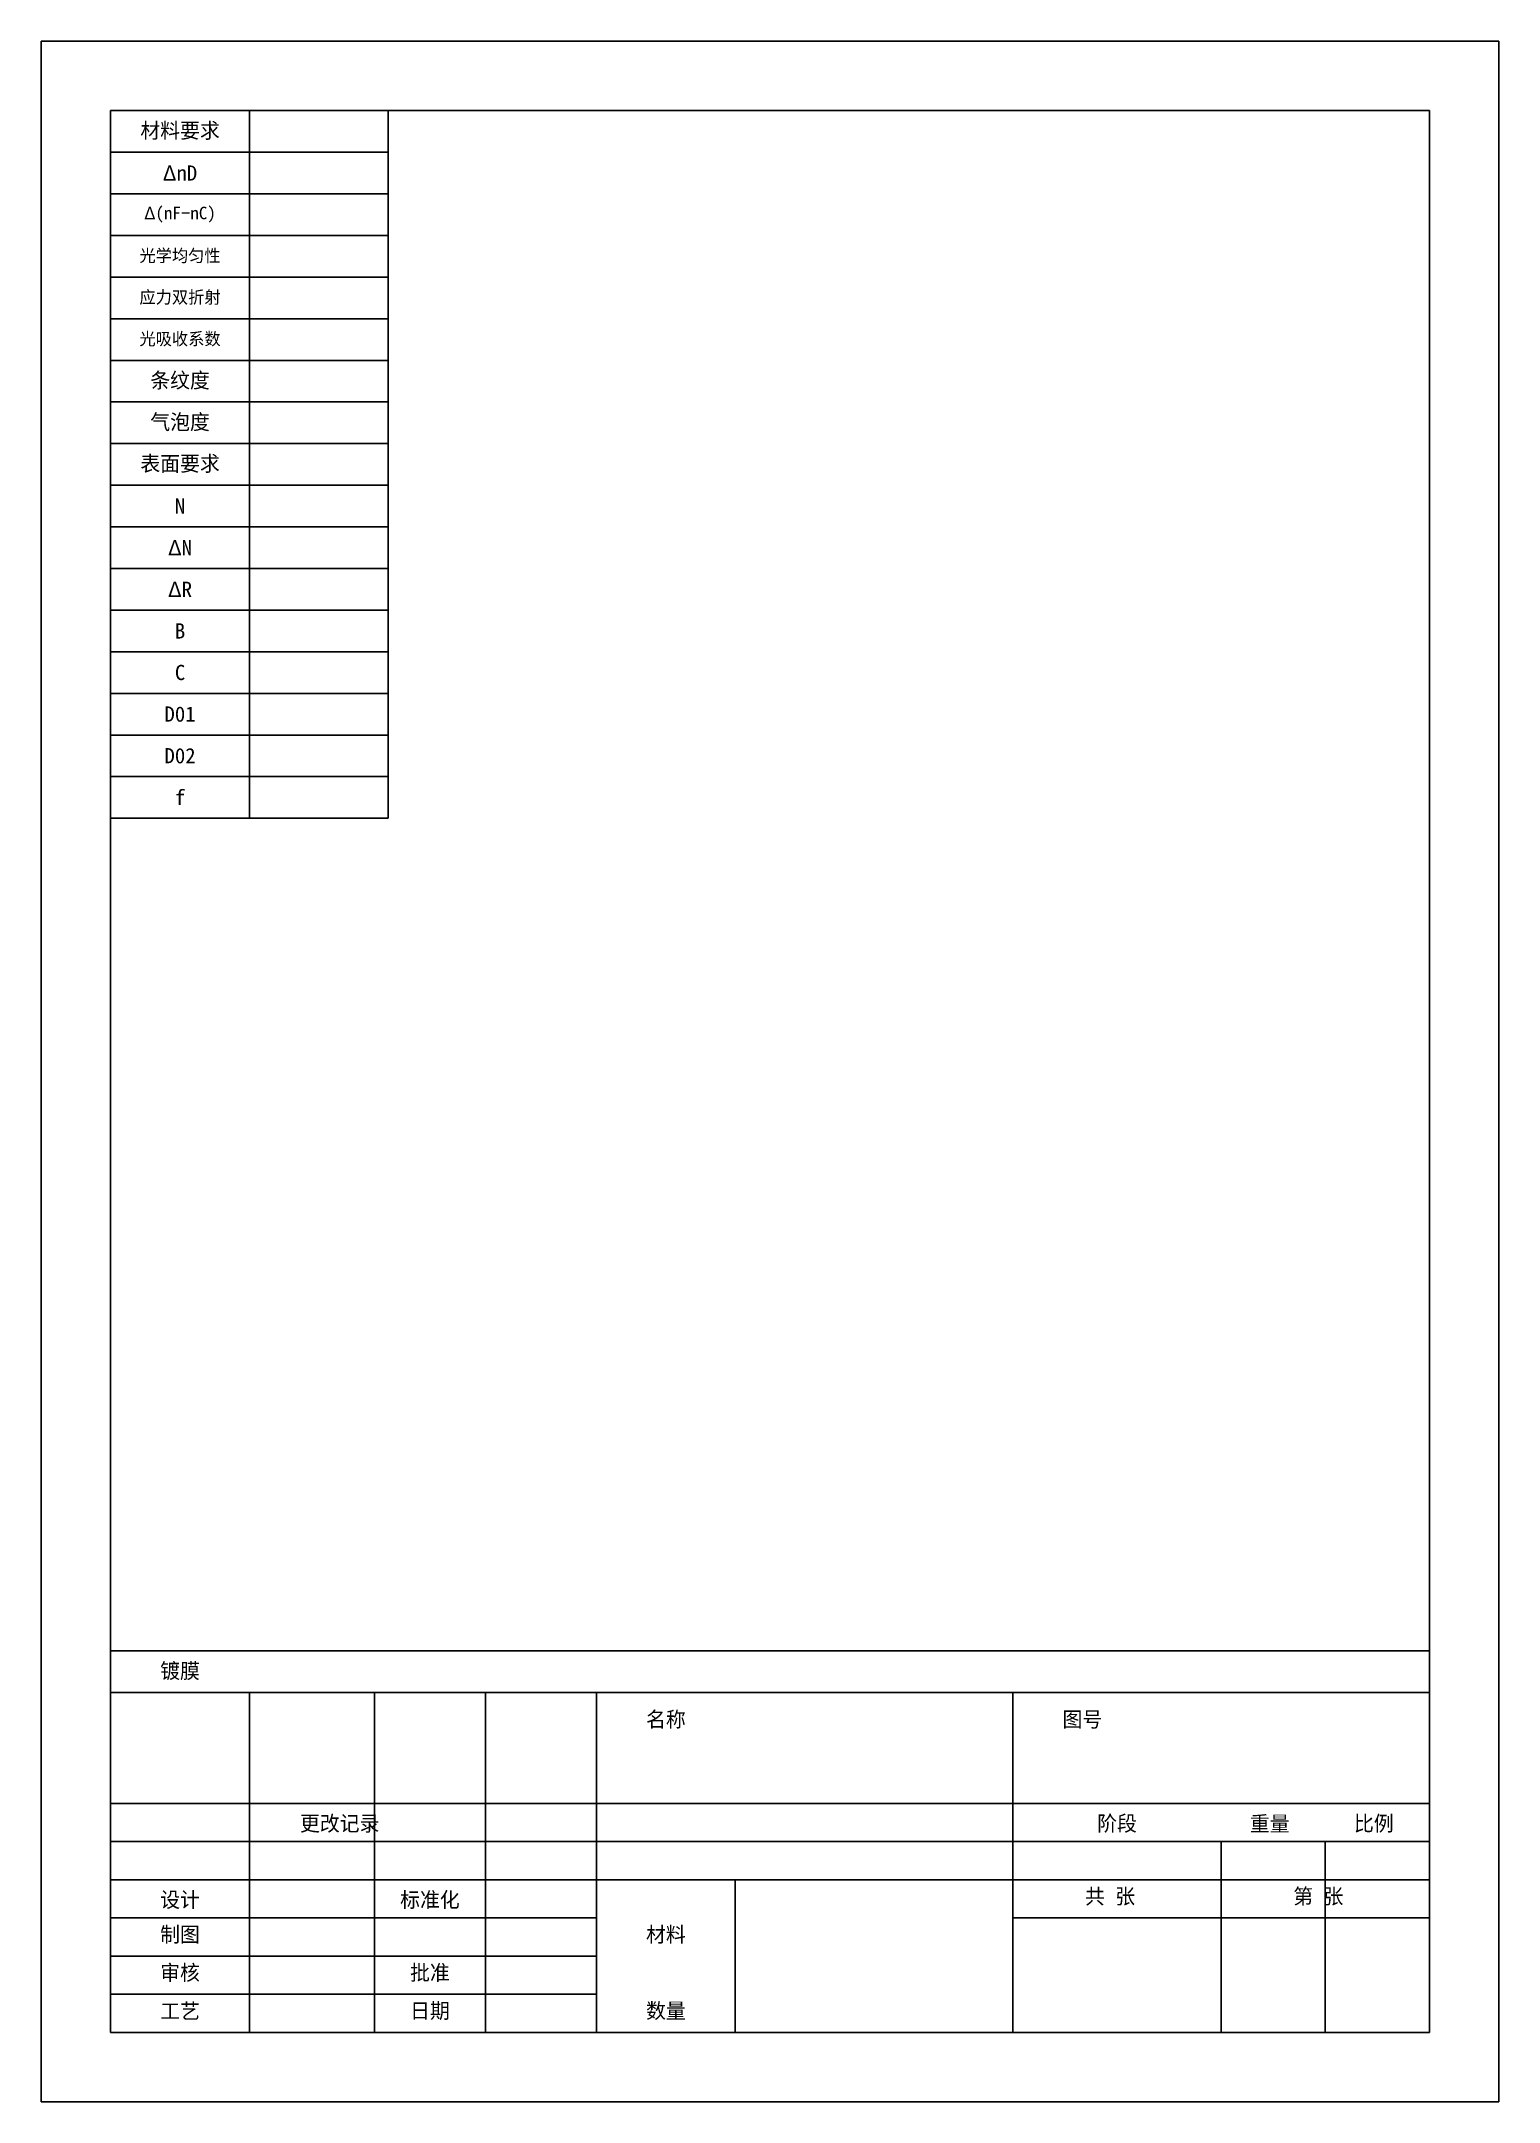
# Model space of a CAD drawing. Header units: millimetres. Extents: x 0 to 210, y 0 to 297.
import ezdxf

# ---------------------------------------------------------------- set-up
doc = ezdxf.new("R2010")
doc.units = ezdxf.units.MM
doc.styles.add('TemplateChinese', font='txt')

msp = doc.modelspace()

# ---------------------------------------------------------------- linework, layer by layer
for p, q in [((10, 185), (10, 287)), ((10, 287), (50, 287)), ((30, 185), (30, 287)), ((50, 185), (50, 287)), ((10, 281), (50, 281)), ((10, 275), (50, 275)), ((10, 269), (50, 269)), ((10, 263), (50, 263)), ((10, 257), (50, 257)), ((10, 251), (50, 251)), ((10, 245), (50, 245)), ((10, 239), (50, 239)), ((10, 233), (50, 233)), ((10, 227), (50, 227)), ((10, 221), (50, 221)), ((10, 215), (50, 215)), ((10, 209), (50, 209)), ((10, 203), (50, 203)), ((10, 197), (50, 197)), ((10, 191), (50, 191)), ((10, 185), (50, 185)), ((10, 65), (200, 65)), ((10, 59), (200, 59)), ((30, 10), (30, 59)), ((48, 10), (48, 59)), ((64, 10), (64, 59)), ((80, 10), (80, 59)), ((140, 10), (140, 59)), ((10, 43), (80, 43)), ((80, 43), (200, 43)), ((10, 37.5), (200, 37.5)), ((140, 37.5), (200, 37.5)), ((170, 10), (170, 37.5)), ((185, 10), (185, 37.5)), ((10, 32), (200, 32)), ((100, 10), (100, 32)), ((10, 26.5), (80, 26.5)), ((140, 26.5), (200, 26.5)), ((10, 21), (80, 21)), ((10, 15.5), (80, 15.5)), ((10, 10), (200, 10))]:
    msp.add_line(p, q)
for points in [[(0, 0), (210, 0), (210, 297), (0, 297)], [(10, 10), (200, 10), (200, 287), (10, 287)]]:
    msp.add_lwpolyline(points, close=True)

# ---------------------------------------------------------------- texts
at = {"width": 38, "attachment_point": 5, "style": 'TemplateChinese'}
for s, insert, char_height in [('材料要求', (20, 284), 2.2), ('ΔnD', (20, 278), 2.2), ('Δ(nF−nC)', (20, 272), 1.8), ('光学均匀性', (20, 266), 1.8), ('应力双折射', (20, 260), 1.8), ('光吸收系数', (20, 254), 1.8), ('条纹度', (20, 248), 2.2), ('气泡度', (20, 242), 2.2), ('表面要求', (20, 236), 2.2), ('N', (20, 230), 2.2), ('ΔN', (20, 224), 2.2), ('ΔR', (20, 218), 2.2), ('B', (20, 212), 2.2), ('C', (20, 206), 2.2), ('D01', (20, 200), 2.2), ('D02', (20, 194), 2.2), ('f', (20, 188), 2.2), ('镀膜', (20, 62), 2.2), ('名称', (90, 55), 2.2), ('图号', (150, 55), 2.2), ('更改记录', (43, 40), 2.2), ('阶段', (155, 40), 2.2), ('重量', (177, 40), 2.2), ('比例', (192, 40), 2.2), ('设计', (20, 29), 2.2), ('标准化', (56, 29), 2.2), ('共 张', (154, 29.5), 2.2), ('第 张', (184, 29.5), 2.2), ('制图', (20, 24), 2.2), ('材料', (90, 24), 2.2), ('审核', (20, 18.5), 2.2), ('批准', (56, 18.5), 2.2), ('工艺', (20, 13), 2.2), ('日期', (56, 13), 2.2), ('数量', (90, 13), 2.2)]:
    msp.add_mtext(s, dxfattribs=dict(at, insert=insert, char_height=char_height))

doc.saveas('drawing.dxf')
